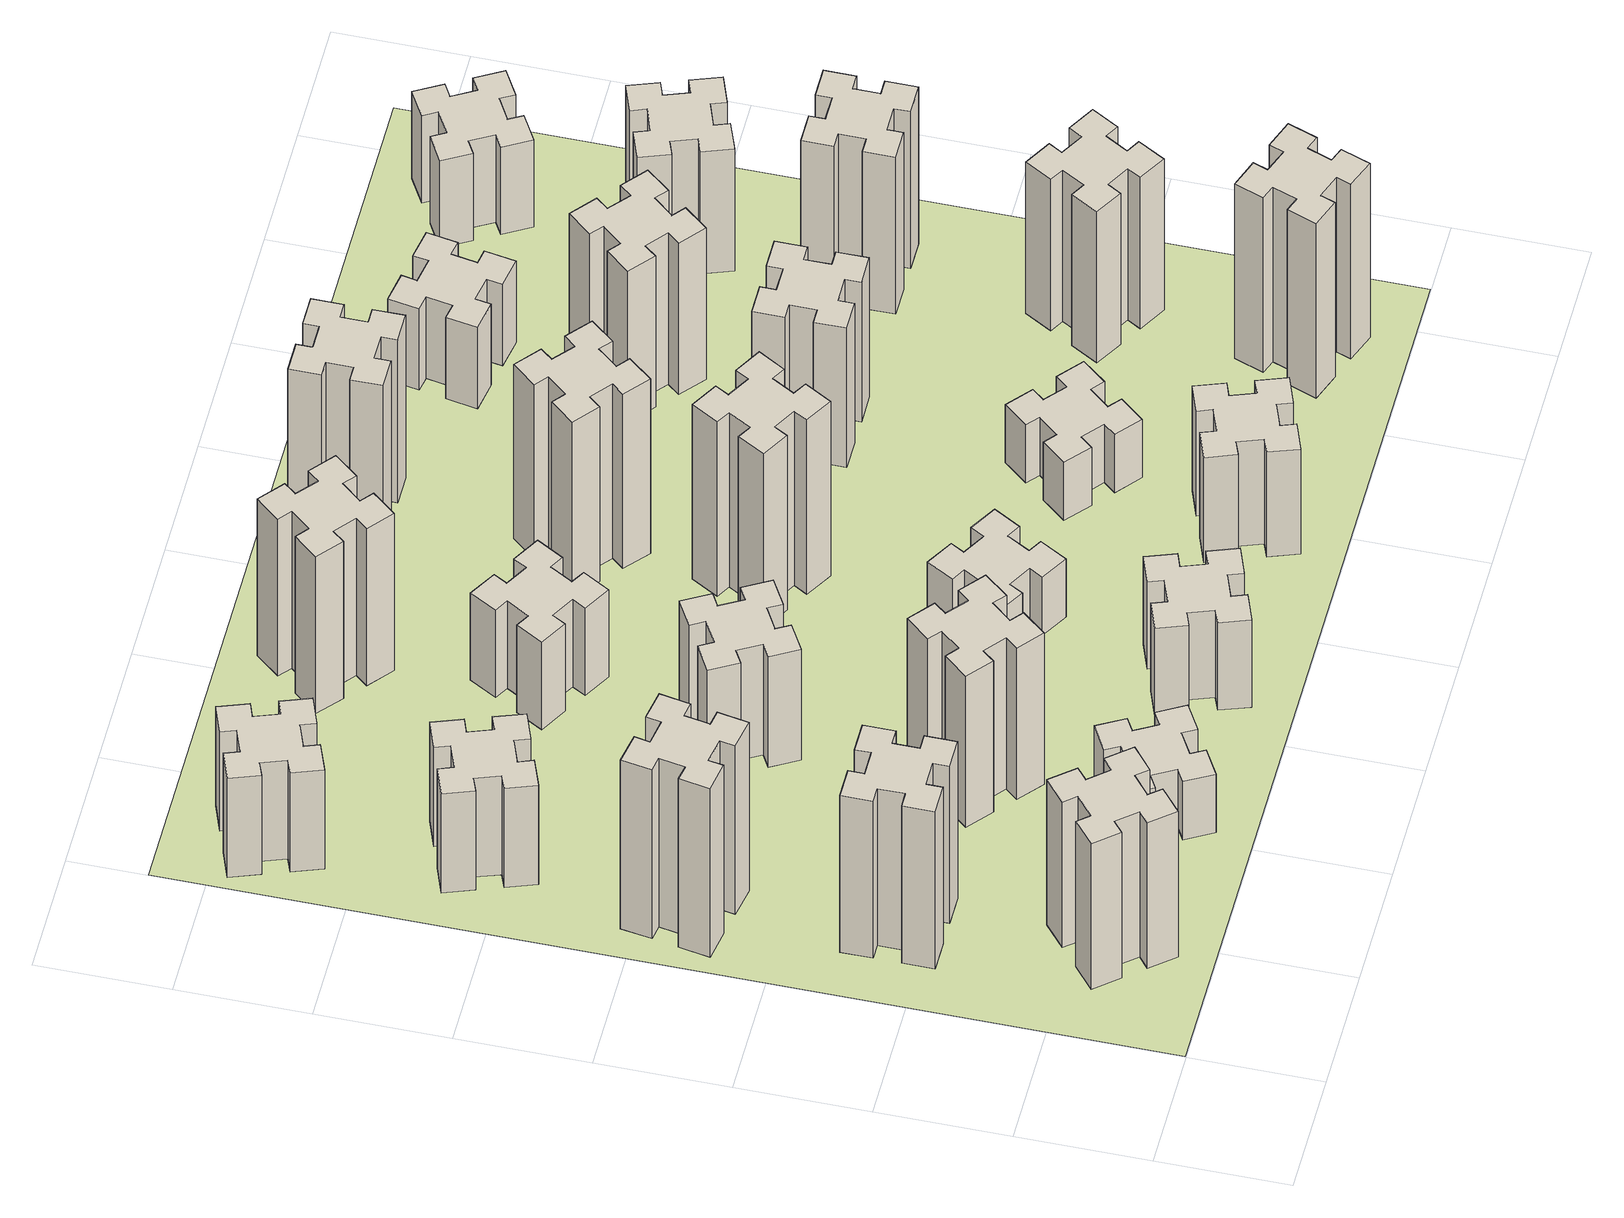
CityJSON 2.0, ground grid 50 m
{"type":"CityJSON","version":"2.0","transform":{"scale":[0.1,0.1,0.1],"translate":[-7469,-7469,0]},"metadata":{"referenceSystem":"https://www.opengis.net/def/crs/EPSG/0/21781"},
"CityObjects":{
"building1":{"type":"Building","attributes":{"class":"1000","function":"1000","usage":"1000","yearOfConstruction":2016,"roofType":"1000","measuredHeight":75,"storeysAboveGround":30,"storeysBelowGround":0},"geometry":[{"type":"Solid","lod":"1","boundaries":[[[[0,1,2,3,4,5,6,7,8,9,10,11,12,13,14,15,16,17,18,19]],[[17,16,20,21]],[[16,15,22,20]],[[15,14,23,22]],[[14,13,24,23]],[[13,12,25,24]],[[12,11,26,25]],[[11,10,27,26]],[[10,9,28,27]],[[9,8,29,28]],[[8,7,30,29]],[[7,6,31,30]],[[6,5,32,31]],[[5,4,33,32]],[[4,3,34,33]],[[3,2,35,34]],[[2,1,36,35]],[[1,0,37,36]],[[0,19,38,37]],[[19,18,39,38]],[[18,17,21,39]],[[24,25,26,27,28,29,30,31,32,33,34,35,36,37,38,39,21,20,22,23]]]]}]},
"building2":{"type":"Building","attributes":{"class":"1000","function":"1000","usage":"1000","yearOfConstruction":2016,"roofType":"1000","measuredHeight":81,"storeysAboveGround":30,"storeysBelowGround":0},"geometry":[{"type":"Solid","lod":"1","boundaries":[[[[40,41,42,43,44,45,46,47,48,49,50,51,52,53,54,55,56,57,58,59]],[[57,56,60,61]],[[56,55,62,60]],[[55,54,63,62]],[[54,53,64,63]],[[53,52,65,64]],[[52,51,66,65]],[[51,50,67,66]],[[50,49,68,67]],[[49,48,69,68]],[[48,47,70,69]],[[47,46,71,70]],[[46,45,72,71]],[[45,44,73,72]],[[44,43,74,73]],[[43,42,75,74]],[[42,41,76,75]],[[41,40,77,76]],[[40,59,78,77]],[[59,58,79,78]],[[58,57,61,79]],[[64,65,66,67,68,69,70,71,72,73,74,75,76,77,78,79,61,60,62,63]]]]}]},
"building3":{"type":"Building","attributes":{"class":"1000","function":"1000","usage":"1000","yearOfConstruction":2016,"roofType":"1000","measuredHeight":87,"storeysAboveGround":30,"storeysBelowGround":0},"geometry":[{"type":"Solid","lod":"1","boundaries":[[[[80,81,82,83,84,85,86,87,88,89,90,91,92,93,94,95,96,97,98,99]],[[97,96,100,101]],[[96,95,102,100]],[[95,94,103,102]],[[94,93,104,103]],[[93,92,105,104]],[[92,91,106,105]],[[91,90,107,106]],[[90,89,108,107]],[[89,88,109,108]],[[88,87,110,109]],[[87,86,111,110]],[[86,85,112,111]],[[85,84,113,112]],[[84,83,114,113]],[[83,82,115,114]],[[82,81,116,115]],[[81,80,117,116]],[[80,99,118,117]],[[99,98,119,118]],[[98,97,101,119]],[[104,105,106,107,108,109,110,111,112,113,114,115,116,117,118,119,101,100,102,103]]]]}]},
"building4":{"type":"Building","attributes":{"class":"1000","function":"1000","usage":"1000","yearOfConstruction":2016,"roofType":"1000","measuredHeight":51,"storeysAboveGround":30,"storeysBelowGround":0},"geometry":[{"type":"Solid","lod":"1","boundaries":[[[[120,121,122,123,124,125,126,127,128,129,130,131,132,133,134,135,136,137,138,139]],[[137,136,140,141]],[[136,135,142,140]],[[135,134,143,142]],[[134,133,144,143]],[[133,132,145,144]],[[132,131,146,145]],[[131,130,147,146]],[[130,129,148,147]],[[129,128,149,148]],[[128,127,150,149]],[[127,126,151,150]],[[126,125,152,151]],[[125,124,153,152]],[[124,123,154,153]],[[123,122,155,154]],[[122,121,156,155]],[[121,120,157,156]],[[120,139,158,157]],[[139,138,159,158]],[[138,137,141,159]],[[144,145,146,147,148,149,150,151,152,153,154,155,156,157,158,159,141,140,142,143]]]]}]},
"building5":{"type":"Building","attributes":{"class":"1000","function":"1000","usage":"1000","yearOfConstruction":2016,"roofType":"1000","measuredHeight":30,"storeysAboveGround":30,"storeysBelowGround":0},"geometry":[{"type":"Solid","lod":"1","boundaries":[[[[160,161,162,163,164,165,166,167,168,169,170,171,172,173,174,175,176,177,178,179]],[[177,176,180,181]],[[176,175,182,180]],[[175,174,183,182]],[[174,173,184,183]],[[173,172,185,184]],[[172,171,186,185]],[[171,170,187,186]],[[170,169,188,187]],[[169,168,189,188]],[[168,167,190,189]],[[167,166,191,190]],[[166,165,192,191]],[[165,164,193,192]],[[164,163,194,193]],[[163,162,195,194]],[[162,161,196,195]],[[161,160,197,196]],[[160,179,198,197]],[[179,178,199,198]],[[178,177,181,199]],[[184,185,186,187,188,189,190,191,192,193,194,195,196,197,198,199,181,180,182,183]]]]}]},
"building6":{"type":"Building","attributes":{"class":"1000","function":"1000","usage":"1000","yearOfConstruction":2016,"roofType":"1000","measuredHeight":51,"storeysAboveGround":30,"storeysBelowGround":0},"geometry":[{"type":"Solid","lod":"1","boundaries":[[[[200,201,202,203,204,205,206,207,208,209,210,211,212,213,214,215,216,217,218,219]],[[217,216,220,221]],[[216,215,222,220]],[[215,214,223,222]],[[214,213,224,223]],[[213,212,225,224]],[[212,211,226,225]],[[211,210,227,226]],[[210,209,228,227]],[[209,208,229,228]],[[208,207,230,229]],[[207,206,231,230]],[[206,205,232,231]],[[205,204,233,232]],[[204,203,234,233]],[[203,202,235,234]],[[202,201,236,235]],[[201,200,237,236]],[[200,219,238,237]],[[219,218,239,238]],[[218,217,221,239]],[[224,225,226,227,228,229,230,231,232,233,234,235,236,237,238,239,221,220,222,223]]]]}]},
"building7":{"type":"Building","attributes":{"class":"1000","function":"1000","usage":"1000","yearOfConstruction":2016,"roofType":"1000","measuredHeight":78,"storeysAboveGround":30,"storeysBelowGround":0},"geometry":[{"type":"Solid","lod":"1","boundaries":[[[[240,241,242,243,244,245,246,247,248,249,250,251,252,253,254,255,256,257,258,259]],[[257,256,260,261]],[[256,255,262,260]],[[255,254,263,262]],[[254,253,264,263]],[[253,252,265,264]],[[252,251,266,265]],[[251,250,267,266]],[[250,249,268,267]],[[249,248,269,268]],[[248,247,270,269]],[[247,246,271,270]],[[246,245,272,271]],[[245,244,273,272]],[[244,243,274,273]],[[243,242,275,274]],[[242,241,276,275]],[[241,240,277,276]],[[240,259,278,277]],[[259,258,279,278]],[[258,257,261,279]],[[264,265,266,267,268,269,270,271,272,273,274,275,276,277,278,279,261,260,262,263]]]]}]},
"building8":{"type":"Building","attributes":{"class":"1000","function":"1000","usage":"1000","yearOfConstruction":2016,"roofType":"1000","measuredHeight":57,"storeysAboveGround":30,"storeysBelowGround":0},"geometry":[{"type":"Solid","lod":"1","boundaries":[[[[280,281,282,283,284,285,286,287,288,289,290,291,292,293,294,295,296,297,298,299]],[[297,296,300,301]],[[296,295,302,300]],[[295,294,303,302]],[[294,293,304,303]],[[293,292,305,304]],[[292,291,306,305]],[[291,290,307,306]],[[290,289,308,307]],[[289,288,309,308]],[[288,287,310,309]],[[287,286,311,310]],[[286,285,312,311]],[[285,284,313,312]],[[284,283,314,313]],[[283,282,315,314]],[[282,281,316,315]],[[281,280,317,316]],[[280,299,318,317]],[[299,298,319,318]],[[298,297,301,319]],[[304,305,306,307,308,309,310,311,312,313,314,315,316,317,318,319,301,300,302,303]]]]}]},
"building9":{"type":"Building","attributes":{"class":"1000","function":"1000","usage":"1000","yearOfConstruction":2016,"roofType":"1000","measuredHeight":45,"storeysAboveGround":30,"storeysBelowGround":0},"geometry":[{"type":"Solid","lod":"1","boundaries":[[[[320,321,322,323,324,325,326,327,328,329,330,331,332,333,334,335,336,337,338,339]],[[337,336,340,341]],[[336,335,342,340]],[[335,334,343,342]],[[334,333,344,343]],[[333,332,345,344]],[[332,331,346,345]],[[331,330,347,346]],[[330,329,348,347]],[[329,328,349,348]],[[328,327,350,349]],[[327,326,351,350]],[[326,325,352,351]],[[325,324,353,352]],[[324,323,354,353]],[[323,322,355,354]],[[322,321,356,355]],[[321,320,357,356]],[[320,339,358,357]],[[339,338,359,358]],[[338,337,341,359]],[[344,345,346,347,348,349,350,351,352,353,354,355,356,357,358,359,341,340,342,343]]]]}]},
"building10":{"type":"Building","attributes":{"class":"1000","function":"1000","usage":"1000","yearOfConstruction":2016,"roofType":"1000","measuredHeight":45,"storeysAboveGround":30,"storeysBelowGround":0},"geometry":[{"type":"Solid","lod":"1","boundaries":[[[[360,361,362,363,364,365,366,367,368,369,370,371,372,373,374,375,376,377,378,379]],[[377,376,380,381]],[[376,375,382,380]],[[375,374,383,382]],[[374,373,384,383]],[[373,372,385,384]],[[372,371,386,385]],[[371,370,387,386]],[[370,369,388,387]],[[369,368,389,388]],[[368,367,390,389]],[[367,366,391,390]],[[366,365,392,391]],[[365,364,393,392]],[[364,363,394,393]],[[363,362,395,394]],[[362,361,396,395]],[[361,360,397,396]],[[360,379,398,397]],[[379,378,399,398]],[[378,377,381,399]],[[384,385,386,387,388,389,390,391,392,393,394,395,396,397,398,399,381,380,382,383]]]]}]},
"building11":{"type":"Building","attributes":{"class":"1000","function":"1000","usage":"1000","yearOfConstruction":2016,"roofType":"1000","measuredHeight":81,"storeysAboveGround":30,"storeysBelowGround":0},"geometry":[{"type":"Solid","lod":"1","boundaries":[[[[400,401,402,403,404,405,406,407,408,409,410,411,412,413,414,415,416,417,418,419]],[[417,416,420,421]],[[416,415,422,420]],[[415,414,423,422]],[[414,413,424,423]],[[413,412,425,424]],[[412,411,426,425]],[[411,410,427,426]],[[410,409,428,427]],[[409,408,429,428]],[[408,407,430,429]],[[407,406,431,430]],[[406,405,432,431]],[[405,404,433,432]],[[404,403,434,433]],[[403,402,435,434]],[[402,401,436,435]],[[401,400,437,436]],[[400,419,438,437]],[[419,418,439,438]],[[418,417,421,439]],[[424,425,426,427,428,429,430,431,432,433,434,435,436,437,438,439,421,420,422,423]]]]}]},
"building12":{"type":"Building","attributes":{"class":"1000","function":"1000","usage":"1000","yearOfConstruction":2016,"roofType":"1000","measuredHeight":30,"storeysAboveGround":30,"storeysBelowGround":0},"geometry":[{"type":"Solid","lod":"1","boundaries":[[[[440,441,442,443,444,445,446,447,448,449,450,451,452,453,454,455,456,457,458,459]],[[457,456,460,461]],[[456,455,462,460]],[[455,454,463,462]],[[454,453,464,463]],[[453,452,465,464]],[[452,451,466,465]],[[451,450,467,466]],[[450,449,468,467]],[[449,448,469,468]],[[448,447,470,469]],[[447,446,471,470]],[[446,445,472,471]],[[445,444,473,472]],[[444,443,474,473]],[[443,442,475,474]],[[442,441,476,475]],[[441,440,477,476]],[[440,459,478,477]],[[459,458,479,478]],[[458,457,461,479]],[[464,465,466,467,468,469,470,471,472,473,474,475,476,477,478,479,461,460,462,463]]]]}]},
"building13":{"type":"Building","attributes":{"class":"1000","function":"1000","usage":"1000","yearOfConstruction":2016,"roofType":"1000","measuredHeight":90,"storeysAboveGround":30,"storeysBelowGround":0},"geometry":[{"type":"Solid","lod":"1","boundaries":[[[[480,481,482,483,484,485,486,487,488,489,490,491,492,493,494,495,496,497,498,499]],[[497,496,500,501]],[[496,495,502,500]],[[495,494,503,502]],[[494,493,504,503]],[[493,492,505,504]],[[492,491,506,505]],[[491,490,507,506]],[[490,489,508,507]],[[489,488,509,508]],[[488,487,510,509]],[[487,486,511,510]],[[486,485,512,511]],[[485,484,513,512]],[[484,483,514,513]],[[483,482,515,514]],[[482,481,516,515]],[[481,480,517,516]],[[480,499,518,517]],[[499,498,519,518]],[[498,497,501,519]],[[504,505,506,507,508,509,510,511,512,513,514,515,516,517,518,519,501,500,502,503]]]]}]},
"building14":{"type":"Building","attributes":{"class":"1000","function":"1000","usage":"1000","yearOfConstruction":2016,"roofType":"1000","measuredHeight":54,"storeysAboveGround":30,"storeysBelowGround":0},"geometry":[{"type":"Solid","lod":"1","boundaries":[[[[520,521,522,523,524,525,526,527,528,529,530,531,532,533,534,535,536,537,538,539]],[[537,536,540,541]],[[536,535,542,540]],[[535,534,543,542]],[[534,533,544,543]],[[533,532,545,544]],[[532,531,546,545]],[[531,530,547,546]],[[530,529,548,547]],[[529,528,549,548]],[[528,527,550,549]],[[527,526,551,550]],[[526,525,552,551]],[[525,524,553,552]],[[524,523,554,553]],[[523,522,555,554]],[[522,521,556,555]],[[521,520,557,556]],[[520,539,558,557]],[[539,538,559,558]],[[538,537,541,559]],[[544,545,546,547,548,549,550,551,552,553,554,555,556,557,558,559,541,540,542,543]]]]}]},
"building15":{"type":"Building","attributes":{"class":"1000","function":"1000","usage":"1000","yearOfConstruction":2016,"roofType":"1000","measuredHeight":90,"storeysAboveGround":30,"storeysBelowGround":0},"geometry":[{"type":"Solid","lod":"1","boundaries":[[[[560,561,562,563,564,565,566,567,568,569,570,571,572,573,574,575,576,577,578,579]],[[577,576,580,581]],[[576,575,582,580]],[[575,574,583,582]],[[574,573,584,583]],[[573,572,585,584]],[[572,571,586,585]],[[571,570,587,586]],[[570,569,588,587]],[[569,568,589,588]],[[568,567,590,589]],[[567,566,591,590]],[[566,565,592,591]],[[565,564,593,592]],[[564,563,594,593]],[[563,562,595,594]],[[562,561,596,595]],[[561,560,597,596]],[[560,579,598,597]],[[579,578,599,598]],[[578,577,581,599]],[[584,585,586,587,588,589,590,591,592,593,594,595,596,597,598,599,581,580,582,583]]]]}]},
"building16":{"type":"Building","attributes":{"class":"1000","function":"1000","usage":"1000","yearOfConstruction":2016,"roofType":"1000","measuredHeight":84,"storeysAboveGround":30,"storeysBelowGround":0},"geometry":[{"type":"Solid","lod":"1","boundaries":[[[[600,601,602,603,604,605,606,607,608,609,610,611,612,613,614,615,616,617,618,619]],[[617,616,620,621]],[[616,615,622,620]],[[615,614,623,622]],[[614,613,624,623]],[[613,612,625,624]],[[612,611,626,625]],[[611,610,627,626]],[[610,609,628,627]],[[609,608,629,628]],[[608,607,630,629]],[[607,606,631,630]],[[606,605,632,631]],[[605,604,633,632]],[[604,603,634,633]],[[603,602,635,634]],[[602,601,636,635]],[[601,600,637,636]],[[600,619,638,637]],[[619,618,639,638]],[[618,617,621,639]],[[624,625,626,627,628,629,630,631,632,633,634,635,636,637,638,639,621,620,622,623]]]]}]},
"building17":{"type":"Building","attributes":{"class":"1000","function":"1000","usage":"1000","yearOfConstruction":2016,"roofType":"1000","measuredHeight":30,"storeysAboveGround":30,"storeysBelowGround":0},"geometry":[{"type":"Solid","lod":"1","boundaries":[[[[640,641,642,643,644,645,646,647,648,649,650,651,652,653,654,655,656,657,658,659]],[[657,656,660,661]],[[656,655,662,660]],[[655,654,663,662]],[[654,653,664,663]],[[653,652,665,664]],[[652,651,666,665]],[[651,650,667,666]],[[650,649,668,667]],[[649,648,669,668]],[[648,647,670,669]],[[647,646,671,670]],[[646,645,672,671]],[[645,644,673,672]],[[644,643,674,673]],[[643,642,675,674]],[[642,641,676,675]],[[641,640,677,676]],[[640,659,678,677]],[[659,658,679,678]],[[658,657,661,679]],[[664,665,666,667,668,669,670,671,672,673,674,675,676,677,678,679,661,660,662,663]]]]}]},
"building18":{"type":"Building","attributes":{"class":"1000","function":"1000","usage":"1000","yearOfConstruction":2016,"roofType":"1000","measuredHeight":72,"storeysAboveGround":30,"storeysBelowGround":0},"geometry":[{"type":"Solid","lod":"1","boundaries":[[[[680,681,682,683,684,685,686,687,688,689,690,691,692,693,694,695,696,697,698,699]],[[697,696,700,701]],[[696,695,702,700]],[[695,694,703,702]],[[694,693,704,703]],[[693,692,705,704]],[[692,691,706,705]],[[691,690,707,706]],[[690,689,708,707]],[[689,688,709,708]],[[688,687,710,709]],[[687,686,711,710]],[[686,685,712,711]],[[685,684,713,712]],[[684,683,714,713]],[[683,682,715,714]],[[682,681,716,715]],[[681,680,717,716]],[[680,699,718,717]],[[699,698,719,718]],[[698,697,701,719]],[[704,705,706,707,708,709,710,711,712,713,714,715,716,717,718,719,701,700,702,703]]]]}]},
"building19":{"type":"Building","attributes":{"class":"1000","function":"1000","usage":"1000","yearOfConstruction":2016,"roofType":"1000","measuredHeight":90,"storeysAboveGround":30,"storeysBelowGround":0},"geometry":[{"type":"Solid","lod":"1","boundaries":[[[[720,721,722,723,724,725,726,727,728,729,730,731,732,733,734,735,736,737,738,739]],[[737,736,740,741]],[[736,735,742,740]],[[735,734,743,742]],[[734,733,744,743]],[[733,732,745,744]],[[732,731,746,745]],[[731,730,747,746]],[[730,729,748,747]],[[729,728,749,748]],[[728,727,750,749]],[[727,726,751,750]],[[726,725,752,751]],[[725,724,753,752]],[[724,723,754,753]],[[723,722,755,754]],[[722,721,756,755]],[[721,720,757,756]],[[720,739,758,757]],[[739,738,759,758]],[[738,737,741,759]],[[744,745,746,747,748,749,750,751,752,753,754,755,756,757,758,759,741,740,742,743]]]]}]},
"building20":{"type":"Building","attributes":{"class":"1000","function":"1000","usage":"1000","yearOfConstruction":2016,"roofType":"1000","measuredHeight":78,"storeysAboveGround":30,"storeysBelowGround":0},"geometry":[{"type":"Solid","lod":"1","boundaries":[[[[760,761,762,763,764,765,766,767,768,769,770,771,772,773,774,775,776,777,778,779]],[[777,776,780,781]],[[776,775,782,780]],[[775,774,783,782]],[[774,773,784,783]],[[773,772,785,784]],[[772,771,786,785]],[[771,770,787,786]],[[770,769,788,787]],[[769,768,789,788]],[[768,767,790,789]],[[767,766,791,790]],[[766,765,792,791]],[[765,764,793,792]],[[764,763,794,793]],[[763,762,795,794]],[[762,761,796,795]],[[761,760,797,796]],[[760,779,798,797]],[[779,778,799,798]],[[778,777,781,799]],[[784,785,786,787,788,789,790,791,792,793,794,795,796,797,798,799,781,780,782,783]]]]}]},
"building21":{"type":"Building","attributes":{"class":"1000","function":"1000","usage":"1000","yearOfConstruction":2016,"roofType":"1000","measuredHeight":42,"storeysAboveGround":30,"storeysBelowGround":0},"geometry":[{"type":"Solid","lod":"1","boundaries":[[[[800,801,802,803,804,805,806,807,808,809,810,811,812,813,814,815,816,817,818,819]],[[817,816,820,821]],[[816,815,822,820]],[[815,814,823,822]],[[814,813,824,823]],[[813,812,825,824]],[[812,811,826,825]],[[811,810,827,826]],[[810,809,828,827]],[[809,808,829,828]],[[808,807,830,829]],[[807,806,831,830]],[[806,805,832,831]],[[805,804,833,832]],[[804,803,834,833]],[[803,802,835,834]],[[802,801,836,835]],[[801,800,837,836]],[[800,819,838,837]],[[819,818,839,838]],[[818,817,821,839]],[[824,825,826,827,828,829,830,831,832,833,834,835,836,837,838,839,821,820,822,823]]]]}]},
"building22":{"type":"Building","attributes":{"class":"1000","function":"1000","usage":"1000","yearOfConstruction":2016,"roofType":"1000","measuredHeight":78,"storeysAboveGround":30,"storeysBelowGround":0},"geometry":[{"type":"Solid","lod":"1","boundaries":[[[[840,841,842,843,844,845,846,847,848,849,850,851,852,853,854,855,856,857,858,859]],[[857,856,860,861]],[[856,855,862,860]],[[855,854,863,862]],[[854,853,864,863]],[[853,852,865,864]],[[852,851,866,865]],[[851,850,867,866]],[[850,849,868,867]],[[849,848,869,868]],[[848,847,870,869]],[[847,846,871,870]],[[846,845,872,871]],[[845,844,873,872]],[[844,843,874,873]],[[843,842,875,874]],[[842,841,876,875]],[[841,840,877,876]],[[840,859,878,877]],[[859,858,879,878]],[[858,857,861,879]],[[864,865,866,867,868,869,870,871,872,873,874,875,876,877,878,879,861,860,862,863]]]]}]},
"building23":{"type":"Building","attributes":{"class":"1000","function":"1000","usage":"1000","yearOfConstruction":2016,"roofType":"1000","measuredHeight":81,"storeysAboveGround":30,"storeysBelowGround":0},"geometry":[{"type":"Solid","lod":"1","boundaries":[[[[880,881,882,883,884,885,886,887,888,889,890,891,892,893,894,895,896,897,898,899]],[[897,896,900,901]],[[896,895,902,900]],[[895,894,903,902]],[[894,893,904,903]],[[893,892,905,904]],[[892,891,906,905]],[[891,890,907,906]],[[890,889,908,907]],[[889,888,909,908]],[[888,887,910,909]],[[887,886,911,910]],[[886,885,912,911]],[[885,884,913,912]],[[884,883,914,913]],[[883,882,915,914]],[[882,881,916,915]],[[881,880,917,916]],[[880,899,918,917]],[[899,898,919,918]],[[898,897,901,919]],[[904,905,906,907,908,909,910,911,912,913,914,915,916,917,918,919,901,900,902,903]]]]}]},
"building24":{"type":"Building","attributes":{"class":"1000","function":"1000","usage":"1000","yearOfConstruction":2016,"roofType":"1000","measuredHeight":63,"storeysAboveGround":30,"storeysBelowGround":0},"geometry":[{"type":"Solid","lod":"1","boundaries":[[[[920,921,922,923,924,925,926,927,928,929,930,931,932,933,934,935,936,937,938,939]],[[937,936,940,941]],[[936,935,942,940]],[[935,934,943,942]],[[934,933,944,943]],[[933,932,945,944]],[[932,931,946,945]],[[931,930,947,946]],[[930,929,948,947]],[[929,928,949,948]],[[928,927,950,949]],[[927,926,951,950]],[[926,925,952,951]],[[925,924,953,952]],[[924,923,954,953]],[[923,922,955,954]],[[922,921,956,955]],[[921,920,957,956]],[[920,939,958,957]],[[939,938,959,958]],[[938,937,941,959]],[[944,945,946,947,948,949,950,951,952,953,954,955,956,957,958,959,941,940,942,943]]]]}]},
"building25":{"type":"Building","attributes":{"class":"1000","function":"1000","usage":"1000","yearOfConstruction":2016,"roofType":"1000","measuredHeight":45,"storeysAboveGround":30,"storeysBelowGround":0},"geometry":[{"type":"Solid","lod":"1","boundaries":[[[[960,961,962,963,964,965,966,967,968,969,970,971,972,973,974,975,976,977,978,979]],[[977,976,980,981]],[[976,975,982,980]],[[975,974,983,982]],[[974,973,984,983]],[[973,972,985,984]],[[972,971,986,985]],[[971,970,987,986]],[[970,969,988,987]],[[969,968,989,988]],[[968,967,990,989]],[[967,966,991,990]],[[966,965,992,991]],[[965,964,993,992]],[[964,963,994,993]],[[963,962,995,994]],[[962,961,996,995]],[[961,960,997,996]],[[960,979,998,997]],[[979,978,999,998]],[[978,977,981,999]],[[984,985,986,987,988,989,990,991,992,993,994,995,996,997,998,999,981,980,982,983]]]]}]},
"landuse1":{"type":"LandUse","attributes":{"name":"plot1","function":"1010"},"geometry":[{"type":"MultiSurface","lod":"1","boundaries":[[[1000,1001,1002,1003]]]}]}
},
"vertices":[
[443,492,0],[366,427,0],[328,473,0],[236,396,0],[313,304,0],[359,343,0],[423,266,0],[377,228,0],[454,136,0],[546,213,0],[508,259,0],[584,323,0],[623,277,0],[715,354,0],[638,446,0],[592,408,0],[527,484,0],[573,523,0],[496,615,0],[404,538,0],[527,484,750],[573,523,750],[592,408,750],[638,446,750],[715,354,750],[623,277,750],[584,323,750],[508,259,750],[546,213,750],[454,136,750],[377,228,750],[423,266,750],[359,343,750],[313,304,750],[236,396,750],[328,473,750],[366,427,750],[443,492,750],[404,538,750],[496,615,750],
[325,1005,0],[425,1005,0],[425,945,0],[545,945,0],[545,1065,0],[485,1065,0],[485,1165,0],[545,1165,0],[545,1285,0],[425,1285,0],[425,1225,0],[325,1225,0],[325,1285,0],[205,1285,0],[205,1165,0],[265,1165,0],[265,1065,0],[205,1065,0],[205,945,0],[325,945,0],[265,1065,810],[205,1065,810],[265,1165,810],[205,1165,810],[205,1285,810],[325,1285,810],[325,1225,810],[425,1225,810],[425,1285,810],[545,1285,810],[545,1165,810],[485,1165,810],[485,1065,810],[545,1065,810],[545,945,810],[425,945,810],[425,1005,810],[325,1005,810],[325,945,810],[205,945,810],
[176,1924,0],[158,1825,0],[99,1836,0],[78,1717,0],[197,1697,0],[207,1756,0],[305,1738,0],[295,1679,0],[413,1658,0],[434,1777,0],[375,1787,0],[392,1885,0],[451,1875,0],[472,1993,0],[354,2014,0],[344,1955,0],[245,1972,0],[256,2031,0],[137,2052,0],[117,1934,0],[245,1972,870],[256,2031,870],[344,1955,870],[354,2014,870],[472,1993,870],[451,1875,870],[392,1885,870],[375,1787,870],[434,1777,870],[413,1658,870],[295,1679,870],[305,1738,870],[207,1756,870],[197,1697,870],[78,1717,870],[99,1836,870],[158,1825,870],[176,1924,870],[117,1934,870],[137,2052,870],
[385,2716,0],[291,2682,0],[270,2738,0],[157,2697,0],[199,2584,0],[255,2605,0],[289,2511,0],[233,2490,0],[274,2377,0],[387,2419,0],[366,2475,0],[460,2509,0],[480,2453,0],[593,2494,0],[552,2607,0],[496,2586,0],[462,2680,0],[518,2700,0],[477,2813,0],[364,2772,0],[462,2680,510],[518,2700,510],[496,2586,510],[552,2607,510],[593,2494,510],[480,2453,510],[460,2509,510],[366,2475,510],[387,2419,510],[274,2377,510],[233,2490,510],[289,2511,510],[255,2605,510],[199,2584,510],[157,2697,510],[270,2738,510],[291,2682,510],[385,2716,510],[364,2772,510],[477,2813,510],
[1104,496,0],[1017,446,0],[987,498,0],[883,438,0],[943,334,0],[995,364,0],[1045,277,0],[993,247,0],[1053,143,0],[1157,203,0],[1127,255,0],[1214,305,0],[1244,253,0],[1348,313,0],[1288,417,0],[1236,387,0],[1186,474,0],[1238,504,0],[1178,608,0],[1074,548,0],[1186,474,300],[1238,504,300],[1236,387,300],[1288,417,300],[1348,313,300],[1244,253,300],[1214,305,300],[1127,255,300],[1157,203,300],[1053,143,300],[993,247,300],[1045,277,300],[995,364,300],[943,334,300],[883,438,300],[987,498,300],[1017,446,300],[1104,496,300],[1074,548,300],[1178,608,300],
[155,3345,0],[189,3251,0],[133,3230,0],[174,3117,0],[287,3159,0],[266,3215,0],[360,3249,0],[380,3193,0],[493,3234,0],[452,3347,0],[396,3326,0],[362,3420,0],[418,3440,0],[377,3553,0],[264,3512,0],[285,3456,0],[191,3422,0],[170,3478,0],[57,3437,0],[99,3324,0],[191,3422,510],[170,3478,510],[285,3456,510],[264,3512,510],[377,3553,510],[418,3440,510],[362,3420,510],[396,3326,510],[452,3347,510],[493,3234,510],[380,3193,510],[360,3249,510],[266,3215,510],[287,3159,510],[174,3117,510],[133,3230,510],[189,3251,510],[155,3345,510],[99,3324,510],[57,3437,510],
[1224,1067,0],[1148,1132,0],[1186,1178,0],[1094,1255,0],[1017,1163,0],[1063,1124,0],[999,1048,0],[953,1086,0],[876,994,0],[968,917,0],[1006,963,0],[1083,899,0],[1044,853,0],[1136,776,0],[1213,868,0],[1167,906,0],[1232,983,0],[1278,944,0],[1355,1036,0],[1263,1113,0],[1232,983,780],[1278,944,780],[1167,906,780],[1213,868,780],[1136,776,780],[1044,853,780],[1083,899,780],[1006,963,780],[968,917,780],[876,994,780],[953,1086,780],[999,1048,780],[1063,1124,780],[1017,1163,780],[1094,1255,780],[1186,1178,780],[1148,1132,780],[1224,1067,780],[1263,1113,780],[1355,1036,780],
[995,1844,0],[1045,1757,0],[993,1727,0],[1053,1623,0],[1157,1683,0],[1127,1735,0],[1214,1785,0],[1244,1733,0],[1348,1793,0],[1288,1897,0],[1236,1867,0],[1186,1954,0],[1238,1984,0],[1178,2088,0],[1074,2028,0],[1104,1976,0],[1017,1926,0],[987,1978,0],[883,1918,0],[943,1814,0],[1017,1926,570],[987,1978,570],[1104,1976,570],[1074,2028,570],[1178,2088,570],[1238,1984,570],[1186,1954,570],[1236,1867,570],[1288,1897,570],[1348,1793,570],[1244,1733,570],[1214,1785,570],[1127,1735,570],[1157,1683,570],[1053,1623,570],[993,1727,570],[1045,1757,570],[995,1844,570],[943,1814,570],[883,1918,570],
[1876,366,0],[1842,460,0],[1898,480,0],[1857,593,0],[1744,552,0],[1765,496,0],[1671,462,0],[1650,518,0],[1537,477,0],[1579,364,0],[1635,385,0],[1669,291,0],[1613,270,0],[1654,157,0],[1767,199,0],[1746,255,0],[1840,289,0],[1860,233,0],[1973,274,0],[1932,387,0],[1840,289,450],[1860,233,450],[1746,255,450],[1767,199,450],[1654,157,450],[1613,270,450],[1669,291,450],[1635,385,450],[1579,364,450],[1537,477,450],[1650,518,450],[1671,462,450],[1765,496,450],[1744,552,450],[1857,593,450],[1898,480,450],[1842,460,450],[1876,366,450],[1932,387,450],[1973,274,450],
[1117,2525,0],[1204,2475,0],[1174,2423,0],[1278,2363,0],[1338,2467,0],[1286,2497,0],[1336,2584,0],[1388,2554,0],[1448,2658,0],[1344,2718,0],[1314,2666,0],[1227,2716,0],[1257,2768,0],[1153,2828,0],[1093,2724,0],[1145,2694,0],[1095,2607,0],[1043,2637,0],[983,2533,0],[1087,2473,0],[1095,2607,450],[1043,2637,450],[1145,2694,450],[1093,2724,450],[1153,2828,450],[1257,2768,450],[1227,2716,450],[1314,2666,450],[1344,2718,450],[1448,2658,450],[1388,2554,450],[1336,2584,450],[1286,2497,450],[1338,2467,450],[1278,2363,450],[1174,2423,450],[1204,2475,450],[1117,2525,450],[1087,2473,450],[983,2533,450],
[1224,3387,0],[1148,3452,0],[1186,3498,0],[1094,3575,0],[1017,3483,0],[1063,3444,0],[999,3368,0],[953,3406,0],[876,3314,0],[968,3237,0],[1006,3283,0],[1083,3219,0],[1044,3173,0],[1136,3096,0],[1213,3188,0],[1167,3226,0],[1232,3303,0],[1278,3264,0],[1355,3356,0],[1263,3433,0],[1232,3303,810],[1278,3264,810],[1167,3226,810],[1213,3188,810],[1136,3096,810],[1044,3173,810],[1083,3219,810],[1006,3283,810],[968,3237,810],[876,3314,810],[953,3406,810],[999,3368,810],[1063,3444,810],[1017,3483,810],[1094,3575,810],[1186,3498,810],[1148,3452,810],[1224,3387,810],[1263,3433,810],[1355,3356,810],
[1954,1186,0],[1867,1236,0],[1897,1288,0],[1793,1348,0],[1733,1244,0],[1785,1214,0],[1735,1127,0],[1683,1157,0],[1623,1053,0],[1727,993,0],[1757,1045,0],[1844,995,0],[1814,943,0],[1918,883,0],[1978,987,0],[1926,1017,0],[1976,1104,0],[2028,1074,0],[2088,1178,0],[1984,1238,0],[1976,1104,300],[2028,1074,300],[1926,1017,300],[1978,987,300],[1918,883,300],[1814,943,300],[1844,995,300],[1757,1045,300],[1727,993,300],[1623,1053,300],[1683,1157,300],[1735,1127,300],[1785,1214,300],[1733,1244,300],[1793,1348,300],[1897,1288,300],[1867,1236,300],[1954,1186,300],[1984,1238,300],[2088,1178,300],
[1757,1885,0],[1844,1835,0],[1814,1783,0],[1918,1723,0],[1978,1827,0],[1926,1857,0],[1976,1944,0],[2028,1914,0],[2088,2018,0],[1984,2078,0],[1954,2026,0],[1867,2076,0],[1897,2128,0],[1793,2188,0],[1733,2084,0],[1785,2054,0],[1735,1967,0],[1683,1997,0],[1623,1893,0],[1727,1833,0],[1735,1967,900],[1683,1997,900],[1785,2054,900],[1733,2084,900],[1793,2188,900],[1897,2128,900],[1867,2076,900],[1954,2026,900],[1984,2078,900],[2088,2018,900],[2028,1914,900],[1976,1944,900],[1926,1857,900],[1978,1827,900],[1918,1723,900],[1814,1783,900],[1844,1835,900],[1757,1885,900],[1727,1833,900],[1623,1893,900],
[2616,366,0],[2582,460,0],[2638,480,0],[2597,593,0],[2484,552,0],[2505,496,0],[2411,462,0],[2390,518,0],[2277,477,0],[2319,364,0],[2375,385,0],[2409,291,0],[2353,270,0],[2394,157,0],[2507,199,0],[2486,255,0],[2580,289,0],[2600,233,0],[2713,274,0],[2672,387,0],[2580,289,540],[2600,233,540],[2486,255,540],[2507,199,540],[2394,157,540],[2353,270,540],[2409,291,540],[2375,385,540],[2319,364,540],[2277,477,540],[2390,518,540],[2411,462,540],[2505,496,540],[2484,552,540],[2597,593,540],[2638,480,540],[2582,460,540],[2616,366,540],[2672,387,540],[2713,274,540],
[1907,2486,0],[1972,2563,0],[2018,2524,0],[2095,2616,0],[2003,2693,0],[1964,2647,0],[1888,2712,0],[1926,2758,0],[1834,2835,0],[1757,2743,0],[1803,2704,0],[1739,2628,0],[1693,2666,0],[1616,2574,0],[1708,2497,0],[1746,2543,0],[1823,2479,0],[1784,2433,0],[1876,2356,0],[1953,2448,0],[1823,2479,900],[1784,2433,900],[1746,2543,900],[1708,2497,900],[1616,2574,900],[1693,2666,900],[1739,2628,900],[1803,2704,900],[1757,2743,900],[1834,2835,900],[1926,2758,900],[1888,2712,900],[1964,2647,900],[2003,2693,900],[2095,2616,900],[2018,2524,900],[1972,2563,900],[1907,2486,900],[1953,2448,900],[1876,2356,900],
[1965,3385,0],[1965,3485,0],[2025,3485,0],[2025,3605,0],[1905,3605,0],[1905,3545,0],[1805,3545,0],[1805,3605,0],[1685,3605,0],[1685,3485,0],[1745,3485,0],[1745,3385,0],[1685,3385,0],[1685,3265,0],[1805,3265,0],[1805,3325,0],[1905,3325,0],[1905,3265,0],[2025,3265,0],[2025,3385,0],[1905,3325,840],[1905,3265,840],[1805,3325,840],[1805,3265,840],[1685,3265,840],[1685,3385,840],[1745,3385,840],[1745,3485,840],[1685,3485,840],[1685,3605,840],[1805,3605,840],[1805,3545,840],[1905,3545,840],[1905,3605,840],[2025,3605,840],[2025,3485,840],[1965,3485,840],[1965,3385,840],[2025,3385,840],[2025,3265,840],
[2647,906,0],[2712,983,0],[2758,944,0],[2835,1036,0],[2743,1113,0],[2704,1067,0],[2628,1132,0],[2666,1178,0],[2574,1255,0],[2497,1163,0],[2543,1124,0],[2479,1048,0],[2433,1086,0],[2356,994,0],[2448,917,0],[2486,963,0],[2563,899,0],[2524,853,0],[2616,776,0],[2693,868,0],[2563,899,300],[2524,853,300],[2486,963,300],[2448,917,300],[2356,994,300],[2433,1086,300],[2479,1048,300],[2543,1124,300],[2497,1163,300],[2574,1255,300],[2666,1178,300],[2628,1132,300],[2704,1067,300],[2743,1113,300],[2835,1036,300],[2758,944,300],[2712,983,300],[2647,906,300],[2693,868,300],[2616,776,300],
[2705,1905,0],[2705,2005,0],[2765,2005,0],[2765,2125,0],[2645,2125,0],[2645,2065,0],[2545,2065,0],[2545,2125,0],[2425,2125,0],[2425,2005,0],[2485,2005,0],[2485,1905,0],[2425,1905,0],[2425,1785,0],[2545,1785,0],[2545,1845,0],[2645,1845,0],[2645,1785,0],[2765,1785,0],[2765,1905,0],[2645,1845,720],[2645,1785,720],[2545,1845,720],[2545,1785,720],[2425,1785,720],[2425,1905,720],[2485,1905,720],[2485,2005,720],[2425,2005,720],[2425,2125,720],[2545,2125,720],[2545,2065,720],[2645,2065,720],[2645,2125,720],[2765,2125,720],[2765,2005,720],[2705,2005,720],[2705,1905,720],[2765,1905,720],[2765,1785,720],
[3422,291,0],[3456,385,0],[3512,364,0],[3553,477,0],[3440,518,0],[3420,462,0],[3326,496,0],[3347,552,0],[3234,593,0],[3193,480,0],[3249,460,0],[3215,366,0],[3159,387,0],[3117,274,0],[3230,233,0],[3251,289,0],[3345,255,0],[3324,199,0],[3437,157,0],[3478,270,0],[3345,255,900],[3324,199,900],[3251,289,900],[3230,233,900],[3117,274,900],[3159,387,900],[3215,366,900],[3249,460,900],[3193,480,900],[3234,593,900],[3347,552,900],[3326,496,900],[3420,462,900],[3440,518,900],[3553,477,900],[3512,364,900],[3456,385,900],[3422,291,900],[3478,270,900],[3437,157,900],
[2804,2647,0],[2728,2712,0],[2766,2758,0],[2674,2835,0],[2597,2743,0],[2643,2704,0],[2579,2628,0],[2533,2666,0],[2456,2574,0],[2548,2497,0],[2586,2543,0],[2663,2479,0],[2624,2433,0],[2716,2356,0],[2793,2448,0],[2747,2486,0],[2812,2563,0],[2858,2524,0],[2935,2616,0],[2843,2693,0],[2812,2563,780],[2858,2524,780],[2747,2486,780],[2793,2448,780],[2716,2356,780],[2624,2433,780],[2663,2479,780],[2586,2543,780],[2548,2497,780],[2456,2574,780],[2533,2666,780],[2579,2628,780],[2643,2704,780],[2597,2743,780],[2674,2835,780],[2766,2758,780],[2728,2712,780],[2804,2647,780],[2843,2693,780],[2935,2616,780],
[2496,3304,0],[2478,3205,0],[2419,3216,0],[2398,3097,0],[2517,3077,0],[2527,3136,0],[2625,3118,0],[2615,3059,0],[2733,3038,0],[2754,3157,0],[2695,3167,0],[2712,3265,0],[2771,3255,0],[2792,3373,0],[2674,3394,0],[2664,3335,0],[2565,3352,0],[2576,3411,0],[2457,3432,0],[2437,3314,0],[2565,3352,420],[2576,3411,420],[2664,3335,420],[2674,3394,420],[2792,3373,420],[2771,3255,420],[2712,3265,420],[2695,3167,420],[2754,3157,420],[2733,3038,420],[2615,3059,420],[2625,3118,420],[2527,3136,420],[2517,3077,420],[2398,3097,420],[2419,3216,420],[2478,3205,420],[2496,3304,420],[2437,3314,420],[2457,3432,420],
[3237,1045,0],[3324,995,0],[3294,943,0],[3398,883,0],[3458,987,0],[3406,1017,0],[3456,1104,0],[3508,1074,0],[3568,1178,0],[3464,1238,0],[3434,1186,0],[3347,1236,0],[3377,1288,0],[3273,1348,0],[3213,1244,0],[3265,1214,0],[3215,1127,0],[3163,1157,0],[3103,1053,0],[3207,993,0],[3215,1127,780],[3163,1157,780],[3265,1214,780],[3213,1244,780],[3273,1348,780],[3377,1288,780],[3347,1236,780],[3434,1186,780],[3464,1238,780],[3568,1178,780],[3508,1074,780],[3456,1104,780],[3406,1017,780],[3458,987,780],[3398,883,780],[3294,943,780],[3324,995,780],[3237,1045,780],[3207,993,780],[3103,1053,780],
[3225,2005,0],[3225,1905,0],[3165,1905,0],[3165,1785,0],[3285,1785,0],[3285,1845,0],[3385,1845,0],[3385,1785,0],[3505,1785,0],[3505,1905,0],[3445,1905,0],[3445,2005,0],[3505,2005,0],[3505,2125,0],[3385,2125,0],[3385,2065,0],[3285,2065,0],[3285,2125,0],[3165,2125,0],[3165,2005,0],[3285,2065,810],[3285,2125,810],[3385,2065,810],[3385,2125,810],[3505,2125,810],[3505,2005,810],[3445,2005,810],[3445,1905,810],[3505,1905,810],[3505,1785,810],[3385,1785,810],[3385,1845,810],[3285,1845,810],[3285,1785,810],[3165,1785,810],[3165,1905,810],[3225,1905,810],[3225,2005,810],[3165,2005,810],[3165,2125,810],
[3345,2716,0],[3251,2682,0],[3230,2738,0],[3117,2697,0],[3159,2584,0],[3215,2605,0],[3249,2511,0],[3193,2490,0],[3234,2377,0],[3347,2419,0],[3326,2475,0],[3420,2509,0],[3440,2453,0],[3553,2494,0],[3512,2607,0],[3456,2586,0],[3422,2680,0],[3478,2700,0],[3437,2813,0],[3324,2772,0],[3422,2680,630],[3478,2700,630],[3456,2586,630],[3512,2607,630],[3553,2494,630],[3440,2453,630],[3420,2509,630],[3326,2475,630],[3347,2419,630],[3234,2377,630],[3193,2490,630],[3249,2511,630],[3215,2605,630],[3159,2584,630],[3117,2697,630],[3230,2738,630],[3251,2682,630],[3345,2716,630],[3324,2772,630],[3437,2813,630],
[3347,3215,0],[3434,3265,0],[3464,3213,0],[3568,3273,0],[3508,3377,0],[3456,3347,0],[3406,3434,0],[3458,3464,0],[3398,3568,0],[3294,3508,0],[3324,3456,0],[3237,3406,0],[3207,3458,0],[3103,3398,0],[3163,3294,0],[3215,3324,0],[3265,3237,0],[3213,3207,0],[3273,3103,0],[3377,3163,0],[3265,3237,450],[3213,3207,450],[3215,3324,450],[3163,3294,450],[3103,3398,450],[3207,3458,450],[3237,3406,450],[3324,3456,450],[3294,3508,450],[3398,3568,450],[3458,3464,450],[3406,3434,450],[3456,3347,450],[3508,3377,450],[3568,3273,450],[3464,3213,450],[3434,3265,450],[3347,3215,450],[3377,3163,450],[3273,3103,450],
[5,3705,0],[3705,3705,0],[3705,5,0],[5,5,0]
]}
